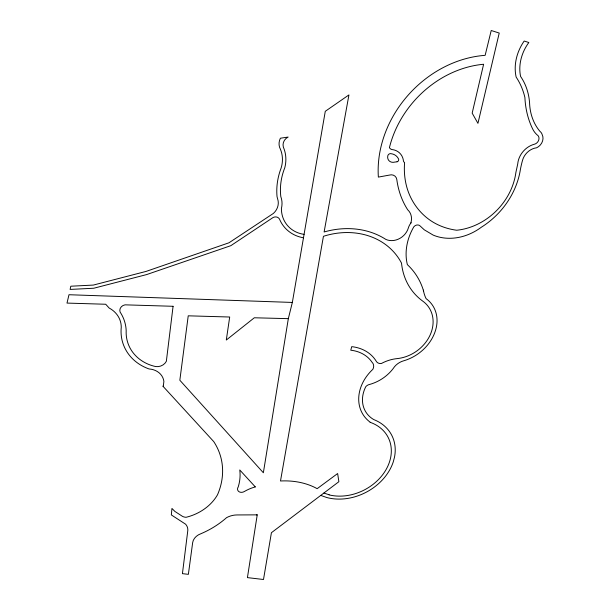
<?xml version="1.0" encoding="UTF-8"?>
<svg xmlns="http://www.w3.org/2000/svg" width="610" height="610" viewBox="0 0 610 610"><rect width="100%" height="100%" fill="white"/><g stroke="black" fill="none" stroke-linecap="round" stroke-linejoin="round"><path stroke-width="0.91" d="M163.259 386.557L163.884 381.418A17.972 15.258 -16.1 0 0 149.092 368.966A49.738 43.363 -18.4 0 1 121.26 327.296A26.87 23.462 -11.4 0 0 109.144 308.027L105.713 304.253L66.993 303.086L68.991 294.729L292.342 302.438L325.282 111.302L348.935 94.916L324.116 231.975A79.628 67.923 -32.4 0 1 385.84 239.402A16.02 13.755 -40 0 0 408.349 227.972A14.221 12.063 -40.9 0 1 410.82 223.115L411.132 222.719M288.332 318.656L263.36 472.765L179.836 380.236L188.231 315.82L229.695 317.017L226.302 340.029L254.317 317.779L288.332 318.656L292.342 302.438M162.847 386.107L213.729 441.587A80.543 65.087 -16 0 1 217.511 494.779A43.554 35.052 -18.1 0 1 186.088 517.288A8.876 7.038 -18.4 0 1 182.466 516.35L174.849 511.401L171.951 508.45L171.326 514.924L185.608 524.203A13.458 10.553 -17.7 0 1 187.811 530.464L182.428 573.652L188.368 574.338L192.668 542.595A11.567 8.998 -19.1 0 1 201.041 533.666A79.933 64.599 -17.7 0 0 226.569 517.654A17.751 13.855 -20.7 0 1 236.954 514.947L257.229 514.855L247.424 577.617L263.497 579.5L271.419 532.705L338.87 481.709L337.635 473.528L317.162 488.679L314.836 487.443A71.256 54.992 -22.5 0 0 280.493 480.993L323.437 236.291A73.589 62.815 -32.5 0 1 401.525 263.139A74.084 61.29 -41.7 0 0 422.821 301.172A35.525 29.372 -34.5 0 1 430.286 334.661A35.525 29.372 -34.5 0 1 397.522 358.566A35.853 28.929 -31.7 0 0 381.357 363.507A6.207 5.101 -32.3 0 1 376.317 361.356A41.335 34 -29.3 0 0 351.726 346.655L350.773 350.216A36.974 30.416 -29.3 0 1 372.047 362.264A7.633 6.275 -31.2 0 1 372.878 369.286A42.349 34.084 -31.8 0 0 370.194 422.212M256.429 514.886L257.229 514.855M323.879 493.048L329.133 494.771M320.753 495.404L326.792 497.531A49.189 38.964 -27.5 0 0 393.259 461.9L394.51 457.142A49.006 38.811 -27.5 0 0 373.762 419.581A33.443 26.931 -31.6 0 1 365.794 386.671A5.848 4.758 -30.6 0 1 369.782 384.399A37.789 31.278 -31.7 0 0 394.495 366.732A15.098 12.23 -32.8 0 1 403.507 360.853A40.801 33.764 -34.5 0 0 436.272 327.562A37.873 31.308 -34.6 0 0 426.108 298.641A40.557 33.352 -39.5 0 1 423.515 290.863L423.386 290.108M370.14 422.311A45.262 35.853 -27.5 0 1 386.16 469.425A45.262 35.853 -27.5 0 1 329.08 494.878M410.82 223.115A15.38 13.214 -40.5 0 0 407.701 209.794A93.902 78.942 -47.8 0 1 396.805 179.538A6.878 5.993 -43.2 0 0 389.203 175.123L378.36 177.098A106.155 89.495 -47.6 0 1 485.148 55.335L491.218 30.5L499.224 33.054L477.943 123.35L472.171 113.14L483.616 64.256A97.897 82.487 -47.6 0 0 389.424 147.635A5.04 4.422 -46.5 0 0 391.986 149.549A15.952 13.961 -44.6 0 1 403.332 160.064A3.408 2.966 -45.6 0 0 404.598 162.573A80.276 67.596 -47.6 0 0 406.885 187.438C411.102 202.36 421.121 215.559 434.739 223.108A80.276 67.596 -47.6 0 0 456.715 230.237A60.573 51.232 -46 0 0 515.885 172.477L517.73 163.945A19.772 16.195 -48.2 0 1 534.429 144.212A5.421 4.461 -49.6 0 0 538.516 140.605A5.421 4.461 -49.6 0 0 538.096 135.702A27.435 22.433 -51.4 0 1 532.721 129.076A97.661 78.049 -53.8 0 1 524.905 97.531A78.286 66.993 -49.5 0 0 516.144 77.073A42.822 35.227 -54.7 0 1 524.181 41.03L528.832 42.509A39.604 32.543 -54.7 0 0 520.582 76.418A65.072 55.35 -50.4 0 1 529.678 104.897A59.727 48.327 -52.9 0 0 540.048 131.47A8.654 7.122 -49.7 0 1 542.214 134.749A9.386 7.724 -49.6 0 1 536.579 147.795A14.937 12.238 -48.2 0 0 522.557 160.216A97.501 77.165 -48.7 0 0 519.995 171.86A74.786 63.547 -46.1 0 1 481.404 227.187A51.065 43.089 -44.7 0 1 433.214 235.117L424.278 229.817L420.473 226.295A4.461 3.79 -40.8 0 0 413.832 226.813A54.625 45.437 -41.2 0 0 407.358 264.626A80.947 68.259 -32.2 0 1 423.515 290.863M304.07 234.354A31.224 27.847 -36.8 0 1 281.416 208.49A22.768 20.648 -32.4 0 0 280.821 196.641A61.9 54.992 -40.6 0 1 284.786 167.765A34.785 32.124 -35.7 0 0 283.36 147.14A8.41 7.694 -41.4 0 1 288.126 137.059L280.387 138.218A12.627 11.567 -41.6 0 0 280.447 149.298A30.088 27.778 -35.9 0 1 280.295 170.358A66.704 59.223 -40.6 0 0 277.039 196.664L277.603 198.814A14.16 12.833 -33 0 1 273.417 213.408L228.986 242.788L146.026 271.427L93.33 285.076L70.798 286.212L70.119 289.422L93.757 288.24L146.591 274.591L230.832 245.677L273.059 217.526A5.109 4.583 -32.6 0 1 279.487 219.043A37.751 33.664 -37.2 0 0 303.483 237.786M173.08 306.289L166.347 361.311A9.44 8.113 -17.1 0 1 155.695 366.572A43.401 37.812 -18.3 0 1 126.186 330.689A47.481 41.297 -10.1 0 0 120.086 312.015A5.993 5.284 -14.2 0 1 125.065 304.84L173.08 306.289M397.064 161.787L394.571 162.115A6.977 6.1 -45.5 0 1 390.812 161.924A6.275 5.49 -45.5 0 1 387.769 155.901A2.631 2.31 -45.4 0 1 391.193 153.72A11.651 10.195 -44.6 0 1 398.109 158.188L398.551 158.996A1.96 1.716 -45.3 0 1 397.064 161.787M255.293 486.902L239.753 469.952A55.243 44.477 -18.5 0 1 238.205 486.963A4.689 3.736 -21.5 0 0 238.777 491.538A4.689 3.736 -21.5 0 0 244.29 491.546A35.967 28.182 -22.2 0 1 255.293 486.902"/></g></svg>
